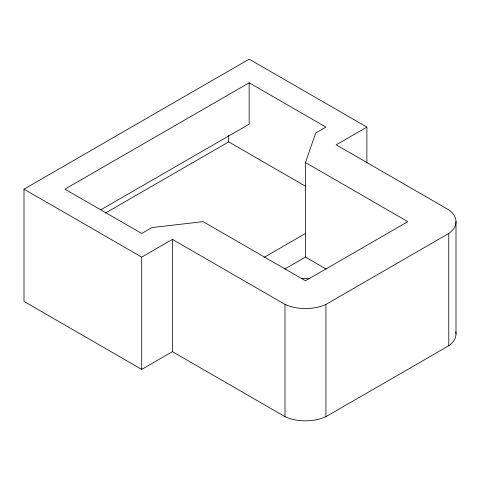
<?xml version="1.0" encoding="UTF-8"?>
<svg xmlns="http://www.w3.org/2000/svg" width="480" height="480" viewBox="0 0 480 480"><rect width="100%" height="100%" fill="white"/><g stroke="black" fill="none" stroke-linecap="round" stroke-linejoin="round"><path stroke-width="0.72" d="M305.472 162.564L315.702 133.02L325.938 127.11L249.174 82.794L64.938 189.156L141.708 233.478L151.938 227.568L203.118 221.658L305.472 280.752L407.82 221.658L305.472 162.564L305.472 257.118L284.742 269.082M455.79 331.812A32.568 18.804 0 0 1 448.764 345.756L325.938 416.664A32.568 18.804 0 0 1 285 416.664L172.41 351.666L141.708 369.39L24 301.434L24 189.156L249.174 59.154L366.882 127.11L366.882 163.038M100.62 209.922L249.174 124.158L249.174 82.794M105.45 213.048L228.702 141.888L305.196 186.048M24 189.156L141.708 257.118L172.41 239.388L285 304.392A32.568 18.804 0 0 0 325.938 304.392L448.764 233.478A32.568 18.804 0 0 0 448.764 209.838L336.174 144.84L366.882 127.11M264.012 257.418L305.472 233.478M305.472 257.118L326.196 269.082M456 221.658L456 333.936M448.764 233.478L448.764 345.756M325.938 304.392L325.938 416.664M285 304.392L285 416.664M228.702 135.24L228.702 141.888M172.41 239.388L172.41 351.666M141.708 257.118L141.708 369.39M301.782 278.664A65.136 37.608 0 0 1 309.156 278.664"/></g></svg>
